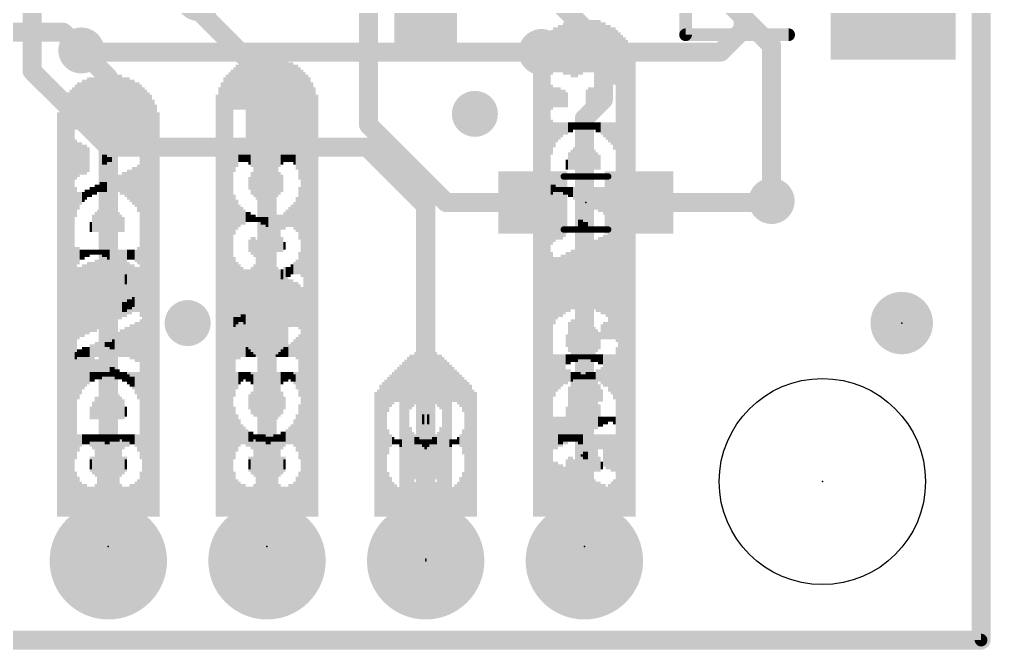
# Model space of a CAD drawing. Extents: x -34 to 73, y -22 to 26.
# Drawn here: x 10.01 to 25.55, y -0.15 to 9.95 of the extents above; entities that cross this region are included whole.
import ezdxf

# ---------------------------------------------------------------- set-up
doc = ezdxf.new("R2010")
doc.units = 0
for name, color, linetype in [('1', 12, 'CONTINUOUS'), ('16', 132, 'CONTINUOUS'), ('17', 110, 'CONTINUOUS'), ('18', 110, 'CONTINUOUS'), ('20', 31, 'CONTINUOUS'), ('21', 41, 'CONTINUOUS'), ('22', 40, 'CONTINUOUS'), ('23', 53, 'CONTINUOUS'), ('24', 53, 'CONTINUOUS'), ('51', 53, 'CONTINUOUS')]:
    doc.layers.add(name, color=color, linetype=linetype)

# ---------------------------------------------------------------- blocks, each defined once
blk = doc.blocks.new('RECT')
blk.add_solid([(-0.5, -0.5), (0.5, -0.5), (-0.5, 0.5), (0.5, 0.5)])
blk = doc.blocks.new('PIE')
at = {"const_width": 0.5}
blk.add_lwpolyline([(0, -0.25, 1), (0, 0.25, 1), (0, -0.25)], format="xyb", dxfattribs=at)
blk = doc.blocks.new('ROUNDP')
at = {"const_width": 0.5}
blk.add_lwpolyline([(0, -0.25, 1), (0, 0.25, 1), (0, -0.25)], format="xyb", dxfattribs=at)
blk = doc.blocks.new('ROUNDV')
at = {"const_width": 0.5}
blk.add_lwpolyline([(0, -0.25, 1), (0, 0.25, 1), (0, -0.25)], format="xyb", dxfattribs=at)

msp = doc.modelspace()

# ---------------------------------------------------------------- linework, layer by layer
at = {"layer": '1', "const_width": 0.3048}
for points in [[(25.4, 0), (25.4, 25.4)], [(21.59, 12.8778), (21.59, 9.779)], [(15.5956, 8.255), (15.5956, 11.725)], [(12.8778, 10.0838), (12.8778, 10.287)], [(13.97, 8.9916), (12.8778, 10.0838)], [(9.2202, 9.74), (10.707, 9.74)], [(10.707, 9.74), (10.9982, 9.4488)], [(21.59, 9.779), (21.2344, 9.4234)], [(11.43, 9.017), (10.9982, 9.4488)], [(21.2344, 9.4234), (18.3642, 9.4234)], [(11.43, 9.017), (11.43, 1.27)], [(13.97, 1.27), (13.97, 8.9916)], [(16.8402, 7.0104), (15.5956, 8.255)], [(18.2254, 7.0104), (16.8402, 7.0104)], [(22.0218, 7.0104), (19.9254, 7.0104)], [(22.0218, 7.0104), (22.0472, 7.0358)], [(0, 0), (25.4, 0)]]:
    msp.add_lwpolyline(points, dxfattribs=at)
at = {"layer": '1', "const_width": 0.1524}
for points in [[(12.8016, 10.0838, 1), (12.954, 10.0838)], [(10.7609, 9.7939, 1), (10.6531, 9.6861)], [(10.707, 9.6638, 1), (10.707, 9.8162)], [(21.5138, 9.779, 1), (21.6662, 9.779)], [(21.6439, 9.7251, 1), (21.5361, 9.8329)], [(11.0521, 9.5027, 1), (10.9443, 9.3949)], [(10.9443, 9.3949, 1), (11.0521, 9.5027)], [(18.3642, 9.4996, 1), (18.3642, 9.3472)], [(21.1805, 9.4773, 1), (21.2883, 9.3695)], [(21.2344, 9.3472, 1), (21.2344, 9.4996)], [(11.5062, 9.017, 1), (11.3538, 9.017)], [(11.3761, 8.9631, 1), (11.4839, 9.0709)], [(14.0462, 8.9916, 1), (13.8938, 8.9916)], [(13.9161, 8.9377, 1), (14.0239, 9.0455)], [(15.6495, 8.3089, 1), (15.5417, 8.2011)], [(15.5194, 8.255, 1), (15.6718, 8.255)], [(16.8402, 7.0866, 1), (16.8402, 6.9342)], [(18.2254, 6.9342, 1), (18.2254, 7.0866)], [(19.9254, 7.0866, 1), (19.9254, 6.9342)], [(22.1011, 6.9819, 1), (21.9933, 7.0897)], [(22.0218, 6.9342, 1), (22.0218, 7.0866)], [(16.7863, 6.9565, 1), (16.8941, 7.0643)], [(21.9679, 7.0643, 1), (22.0757, 6.9565)], [(11.3538, 1.27, 1), (11.5062, 1.27)], [(13.8938, 1.27, 1), (14.0462, 1.27)], [(25.3238, 0, 1), (25.4762, 0)], [(25.4, -0.0762, 1), (25.4, 0.0762)]]:
    msp.add_lwpolyline(points, format="xyb", dxfattribs=at)
at = {"layer": '16', "const_width": 0.3048}
for points in [[(25.4, 25.4), (25.4, 0)], [(17.526, 14.0462), (22.0472, 9.525)], [(19.3548, 9.4996), (16.51, 12.3444)], [(10.2108, 9.1186), (10.2108, 10.795)], [(19.3548, 8.6614), (19.3548, 9.4996)], [(22.0472, 9.525), (22.0472, 7.0358)], [(11.0236, 9.4234), (10.9982, 9.4488)], [(18.3642, 9.4234), (11.0236, 9.4234)], [(11.43, 7.8994), (10.2108, 9.1186)], [(19.05, 8.3566), (19.3548, 8.6614)], [(19.05, 1.27), (19.05, 8.3566)], [(15.5702, 7.8994), (11.43, 7.8994)], [(16.51, 6.9596), (15.5702, 7.8994)], [(16.51, 1.27), (16.51, 6.9596)], [(25.4, 0), (0, 0)]]:
    msp.add_lwpolyline(points, dxfattribs=at)
at = {"layer": '16', "const_width": 0.1524}
for points in [[(19.431, 9.4996, 1), (19.2786, 9.4996)], [(22.1234, 9.525, 1), (21.971, 9.525)], [(21.9933, 9.4711, 1), (22.1011, 9.5789)], [(11.0521, 9.5027, 1), (10.9443, 9.3949)], [(11.0236, 9.4996, 1), (11.0236, 9.3472)], [(10.9697, 9.3695, 1), (11.0775, 9.4773)], [(18.3642, 9.3472, 1), (18.3642, 9.4996)], [(19.3009, 9.4457, 1), (19.4087, 9.5535)], [(10.2647, 9.1725, 1), (10.1569, 9.0647)], [(10.1346, 9.1186, 1), (10.287, 9.1186)], [(19.2786, 8.6614, 1), (19.431, 8.6614)], [(19.4087, 8.6075, 1), (19.3009, 8.7153)], [(19.1262, 8.3566, 1), (18.9738, 8.3566)], [(18.9961, 8.4105, 1), (19.1039, 8.3027)], [(11.43, 7.9756, 1), (11.43, 7.8232)], [(11.3761, 7.8455, 1), (11.4839, 7.9533)], [(15.6241, 7.9533, 1), (15.5163, 7.8455)], [(15.5702, 7.8232, 1), (15.5702, 7.9756)], [(16.5862, 6.9596, 1), (16.4338, 6.9596)], [(16.4561, 6.9057, 1), (16.5639, 7.0135)], [(21.971, 7.0358, 1), (22.1234, 7.0358)], [(16.4338, 1.27, 1), (16.5862, 1.27)], [(18.9738, 1.27, 1), (19.1262, 1.27)], [(25.3238, 0, 1), (25.4762, 0)], [(25.4, -0.0762, 1), (25.4, 0.0762)]]:
    msp.add_lwpolyline(points, format="xyb", dxfattribs=at)
at = {"layer": '20', "const_width": 0.2032}
for points in [[(25.4, 25.4), (25.4, 0)], [(25.4, 0), (0, 0)]]:
    msp.add_lwpolyline(points, dxfattribs=at)
at = {"layer": '20', "const_width": 0.1016}
for points in [[(25.3492, 0, 1), (25.4508, 0)], [(25.4, -0.0508, 1), (25.4, 0.0508)]]:
    msp.add_lwpolyline(points, format="xyb", dxfattribs=at)
at = {"layer": '20'}
msp.add_circle((22.86, 2.54), 1.651, dxfattribs=at)
at = {"layer": '21', "const_width": 0.2032}
for points in [[(20.67, 9.7), (20.67, 10.45)], [(22.32, 9.7), (20.67, 9.7)]]:
    msp.add_lwpolyline(points, dxfattribs=at)
at = {"layer": '21', "const_width": 0.1016}
for points in [[(20.67, 9.7508, 1), (20.67, 9.6492)], [(22.32, 9.6492, 1), (22.32, 9.7508)], [(20.6192, 9.7, 1), (20.7208, 9.7)]]:
    msp.add_lwpolyline(points, format="xyb", dxfattribs=at)
at = {"layer": '23'}
for p in [(19.0754, 7.0104), (24.13, 5.08), (22.86, 2.54), (11.43, 1.4986), (13.97, 1.4986), (19.05, 1.4986), (16.51, 1.2954), (16.51, 1.27)]:
    msp.add_point(p, dxfattribs=at)
at = {"layer": '24'}
for p in [(24.13, 5.08), (11.43, 1.4986), (13.97, 1.4986), (19.05, 1.4986), (16.51, 1.2954)]:
    msp.add_point(p, dxfattribs=at)
at = {"layer": '51', "const_width": 0.1016}
for points in [[(19.4314, 7.4294), (18.7194, 7.4294)], [(19.4314, 6.5784), (18.7194, 6.5784)]]:
    msp.add_lwpolyline(points, dxfattribs=at)
at = {"layer": '51', "const_width": 0.0508}
for points in [[(18.7194, 7.4548, 1), (18.7194, 7.404)], [(19.4314, 7.404, 1), (19.4314, 7.4548)], [(18.7194, 6.6038, 1), (18.7194, 6.553)], [(19.4314, 6.553, 1), (19.4314, 6.6038)]]:
    msp.add_lwpolyline(points, format="xyb", dxfattribs=at)

# ---------------------------------------------------------------- block references
at = {"layer": '1', "xscale": 1.1}
for p, rotation in [((16.51, 9.9704), 270), ((18.2254, 7.0104), 180), ((19.9254, 7.0104), 180)]:
    msp.add_blockref('RECT', p, dxfattribs=dict(at, rotation=rotation))
at = {"layer": '1', "xscale": 1.2, "yscale": 2, "rotation": 90}
msp.add_blockref('RECT', (23.995, 9.9), dxfattribs=at)
at = {"layer": '1'}
msp.add_blockref('PIE', (24.13, 5.08), dxfattribs=at)
at = {"layer": '16'}
msp.add_blockref('PIE', (24.13, 5.08), dxfattribs=at)
at = {"layer": '17', "xscale": 1.8796, "yscale": 1.8796, "rotation": 90}
for p in [(11.43, 1.27), (11.43, 1.27), (13.97, 1.27), (13.97, 1.27), (16.51, 1.27), (16.51, 1.27), (19.05, 1.27), (19.05, 1.27)]:
    msp.add_blockref('ROUNDP', p, dxfattribs=at)
at = {"layer": '18', "xscale": 0.7366, "yscale": 0.7366}
for p in [(12.8778, 10.287), (12.8778, 10.287), (10.9982, 9.4488), (10.9982, 9.4488), (18.3642, 9.4234), (18.3642, 9.4234), (17.2974, 8.4328), (17.2974, 8.4328), (22.0472, 7.0358), (22.0472, 7.0358), (12.7, 5.08), (12.7, 5.08)]:
    msp.add_blockref('ROUNDV', p, dxfattribs=at)
at = {"layer": '21', "yscale": 0.04, "rotation": 90}
for p, xscale in [((18.85, 5.7986), 0.84), ((18.89, 5.7986), 0.84), ((18.93, 5.7986), 0.84), ((18.97, 5.7986), 0.84), ((19.01, 5.7986), 0.84), ((19.05, 5.7986), 0.84), ((19.09, 5.7786), 0.88), ((19.13, 5.7786), 0.88), ((19.17, 5.7586), 0.92), ((19.21, 5.7586), 0.92), ((19.25, 5.7586), 0.92), ((11.23, 5.5186), 1.16), ((11.27, 5.5386), 1.12), ((11.31, 5.5386), 1.12), ((11.35, 5.5586), 1.08), ((11.39, 5.5586), 1.08), ((11.43, 5.5786), 1.04), ((11.47, 5.5786), 1.04), ((11.59, 5.6186), 0.96), ((11.63, 5.6186), 0.96), ((18.57, 5.6386), 0.92), ((18.61, 5.6586), 0.88), ((18.65, 5.7186), 0.84), ((18.69, 5.7386), 0.8), ((18.73, 5.7586), 0.84), ((18.77, 5.7786), 0.8), ((18.81, 5.7786), 0.8), ((19.29, 5.7586), 0.84), ((19.33, 5.7586), 0.84), ((19.37, 5.7786), 0.8), ((19.41, 5.7586), 0.76), ((19.45, 5.7586), 0.76), ((19.49, 5.7586), 0.68), ((19.53, 5.7386), 0.72), ((10.91, 4.4186), 3.04), ((10.95, 5.3986), 1.16), ((10.99, 5.4186), 1.12), ((11.03, 5.4386), 1.16), ((11.07, 5.4586), 1.12), ((11.11, 5.4786), 1.16), ((11.15, 5.4986), 1.12), ((11.19, 5.4986), 1.12), ((11.67, 5.6186), 0.88), ((11.71, 5.6186), 0.88), ((11.75, 5.6386), 0.84), ((11.79, 5.6186), 0.8), ((11.83, 5.6386), 0.76), ((11.87, 5.6186), 0.72), ((11.91, 5.6186), 0.72), ((11.95, 5.5586), 0.76), ((18.41, 3.9786), 3.92), ((18.45, 3.9986), 3.96), ((18.49, 4.0186), 4), ((18.53, 4.0386), 4.04), ((19.57, 5.6986), 0.72), ((19.61, 4.0186), 4), ((19.65, 3.9986), 3.96), ((19.69, 3.9786), 3.92), ((10.75, 3.8786), 3.8), ((10.79, 3.8986), 3.84), ((10.83, 3.9186), 3.88), ((10.87, 3.9386), 3.92), ((11.99, 3.9386), 3.92), ((12.03, 3.9186), 3.88), ((12.07, 3.8986), 3.84), ((12.11, 3.8786), 3.8), ((13.57, 5.1586), 1.24), ((13.61, 5.1586), 1.24), ((13.65, 5.1786), 1.28), ((13.69, 5.1786), 1.28), ((13.73, 5.1986), 1.32), ((13.77, 5.1986), 1.32), ((13.81, 5.1986), 1.32), ((13.85, 5.1986), 1.32), ((13.89, 5.1986), 1.32), ((13.93, 5.1986), 1.32), ((13.97, 5.1986), 1.32), ((14.01, 5.1986), 1.32), ((14.05, 5.1986), 1.32), ((14.09, 5.1986), 1.32), ((14.13, 5.1986), 1.32), ((14.17, 5.1986), 1.32), ((14.21, 5.1986), 1.32), ((14.25, 5.1786), 1.28), ((14.29, 5.1786), 1.28), ((14.33, 5.3986), 0.76), ((14.37, 5.3986), 0.76), ((18.33, 3.9186), 3.8), ((18.37, 3.9586), 3.88), ((19.73, 3.9586), 3.88), ((19.77, 3.9186), 3.8), ((10.67, 3.7986), 3.64), ((10.71, 3.8386), 3.72), ((12.15, 3.8386), 3.72), ((12.19, 3.7986), 3.64), ((13.37, 3.7986), 3.64), ((13.41, 3.8186), 3.68), ((13.45, 4.7986), 1.8), ((13.49, 5.1186), 1.24), ((13.53, 5.1186), 1.24), ((14.41, 5.3786), 0.72), ((14.45, 5.3786), 0.72), ((14.49, 5.3386), 0.72), ((14.53, 3.8186), 3.68), ((14.57, 3.7986), 3.64), ((18.25, 3.8186), 3.6), ((18.29, 3.8786), 3.72), ((19.81, 3.8786), 3.72), ((19.85, 3.8186), 3.6), ((10.63, 3.7386), 3.52), ((12.23, 3.7386), 3.52), ((13.25, 3.7186), 3.48), ((13.29, 3.7586), 3.56), ((13.33, 3.7786), 3.6), ((14.61, 3.7786), 3.6), ((14.65, 3.7586), 3.56), ((14.69, 3.7186), 3.48), ((13.17, 3.6386), 3.32), ((13.21, 3.6786), 3.4), ((14.73, 3.6786), 3.4), ((14.77, 3.6386), 3.32), ((18.85, 4.9786), 0.32), ((18.89, 4.9786), 0.32), ((18.93, 4.9786), 0.32), ((18.97, 4.9786), 0.32), ((19.45, 4.9786), 0.32), ((19.49, 4.9786), 0.32), ((19.53, 4.9986), 0.36), ((19.57, 4.9786), 0.4), ((11.83, 4.7386), 0.48), ((11.87, 4.7186), 0.52), ((11.91, 4.7386), 0.56), ((11.95, 4.7186), 0.6), ((18.81, 4.9586), 0.28), ((19.01, 4.9586), 0.28), ((19.33, 4.9386), 0.24), ((19.37, 4.9586), 0.28), ((19.41, 4.9586), 0.28), ((11.75, 4.7386), 0.4), ((11.79, 4.7186), 0.44), ((11.39, 4.7386), 0.08), ((11.43, 4.7386), 0.08), ((11.47, 4.7186), 0.12), ((11.51, 4.7386), 0.16), ((10.95, 4.2586), 0.8), ((10.99, 4.2786), 0.68), ((11.03, 4.2986), 0.56), ((11.07, 4.3186), 0.52), ((11.11, 4.3186), 0.44), ((11.15, 4.3386), 0.4), ((11.19, 4.3386), 0.4), ((16.23, 3.2554), 2.56), ((16.27, 4.1354), 0.88), ((16.31, 4.1554), 0.84), ((16.35, 4.1954), 0.84), ((16.39, 4.2154), 0.88), ((16.43, 4.2154), 0.88), ((16.47, 4.1954), 0.92), ((16.51, 4.0354), 1.24), ((16.55, 4.0554), 1.2), ((16.59, 4.1154), 1.08), ((16.63, 4.1754), 0.96), ((16.67, 4.1954), 0.84), ((16.71, 4.1954), 0.76), ((16.75, 4.1954), 0.76), ((16.79, 4.1954), 0.68), ((18.57, 4.3586), 0.44), ((18.61, 4.3986), 0.36), ((18.65, 4.4386), 0.28), ((18.69, 4.4586), 0.24), ((18.73, 4.4786), 0.2), ((18.77, 4.4986), 0.16), ((18.81, 4.4986), 0.16), ((18.85, 4.5186), 0.12), ((18.89, 4.5186), 0.12), ((18.93, 4.5186), 0.12), ((18.97, 4.5386), 0.08), ((19.01, 4.5386), 0.08), ((19.05, 4.5386), 0.08), ((19.09, 4.5386), 0.08), ((19.13, 4.5386), 0.08), ((19.17, 4.5186), 0.12), ((19.21, 4.5186), 0.12), ((19.25, 4.5186), 0.12), ((19.29, 4.4986), 0.16), ((19.33, 4.4986), 0.16), ((19.37, 4.4786), 0.2), ((19.41, 4.4586), 0.24), ((19.45, 4.4386), 0.28), ((19.49, 4.4186), 0.32), ((19.53, 4.3986), 0.36), ((19.57, 4.3586), 0.52), ((11.23, 4.3386), 0.32), ((11.27, 4.3386), 0.32), ((11.31, 4.3386), 0.24), ((11.35, 4.3386), 0.24), ((11.39, 4.3186), 0.2), ((11.43, 4.3186), 0.2), ((11.47, 4.2986), 0.16), ((11.51, 4.2986), 0.16), ((16.07, 4.0954), 0.56), ((16.11, 3.1954), 2.44), ((16.15, 3.2154), 2.48), ((16.19, 3.2354), 2.52), ((16.83, 4.1754), 0.64), ((16.87, 4.1554), 0.6), ((16.91, 4.1354), 0.56), ((16.95, 4.0954), 0.56), ((11.55, 4.2786), 0.12), ((11.59, 4.2586), 0.16), ((11.63, 4.2386), 0.12), ((11.67, 4.2386), 0.12), ((11.71, 4.1986), 0.12), ((11.75, 4.1786), 0.16), ((11.79, 4.1386), 0.16), ((11.83, 4.1386), 0.16), ((11.87, 4.0986), 0.24), ((11.91, 4.0786), 0.28), ((11.95, 4.0386), 0.44), ((13.49, 4.1586), 0.28), ((13.53, 4.1786), 0.16), ((13.57, 4.1986), 0.12), ((13.61, 4.2186), 0.08), ((13.65, 4.2186), 0.08), ((13.69, 4.1986), 0.12), ((13.73, 4.1786), 0.16), ((13.77, 4.1586), 0.2), ((13.81, 3.9186), 0.68), ((13.85, 3.8986), 0.72), ((13.89, 3.8986), 0.72), ((13.93, 3.8986), 0.72), ((13.97, 3.8986), 0.72), ((14.01, 3.8986), 0.72), ((14.05, 3.8986), 0.72), ((14.09, 3.8986), 0.72), ((14.13, 3.8986), 0.72), ((14.17, 3.9186), 0.68), ((14.21, 4.1786), 0.16), ((14.25, 4.1986), 0.12), ((14.29, 4.1986), 0.12), ((14.33, 4.2186), 0.08), ((14.37, 4.2186), 0.08), ((14.41, 4.1986), 0.12), ((14.45, 4.1786), 0.24), ((14.49, 4.1386), 0.32), ((15.91, 4.0354), 0.36), ((15.95, 4.0554), 0.4), ((15.99, 4.0754), 0.44), ((16.03, 4.0954), 0.48), ((16.99, 4.0754), 0.52), ((17.03, 4.0354), 0.52), ((17.07, 3.9954), 0.52), ((17.11, 3.9354), 0.56), ((18.93, 4.0186), 0.4), ((18.97, 4.0186), 0.4), ((19.01, 4.0186), 0.4), ((19.05, 4.0186), 0.4), ((19.09, 4.0186), 0.4), ((19.13, 4.0186), 0.4), ((19.17, 4.0186), 0.4), ((15.79, 3.0354), 2.12), ((15.83, 3.0554), 2.16), ((15.87, 3.9954), 0.36), ((17.15, 3.0754), 2.2), ((17.19, 3.0554), 2.16), ((17.23, 3.0354), 2.12), ((18.81, 3.9386), 0.24), ((18.85, 3.9786), 0.32), ((18.89, 3.9986), 0.36), ((19.21, 3.9986), 0.36), ((19.25, 3.9986), 0.36), ((19.29, 3.9586), 0.28), ((11.27, 3.7186), 0.36), ((11.31, 3.7386), 0.4), ((11.35, 3.7386), 0.4), ((11.39, 3.7586), 0.44), ((11.43, 3.7586), 0.44), ((11.47, 3.7586), 0.44), ((11.51, 3.7386), 0.4), ((11.55, 3.7386), 0.4), ((11.59, 3.7386), 0.4), ((11.63, 3.7186), 0.36), ((13.73, 3.7986), 0.28), ((13.77, 3.8186), 0.4), ((14.21, 3.7986), 0.36), ((14.25, 3.7986), 0.2), ((15.71, 2.9754), 2), ((15.75, 2.9954), 2.04), ((17.27, 2.9954), 2.04), ((17.31, 2.9754), 2), ((19.33, 3.9186), 0.2), ((11.19, 3.6586), 0.24), ((11.23, 3.6986), 0.32), ((11.67, 3.6986), 0.32), ((11.71, 3.6586), 0.16), ((13.45, 3.3186), 0.84), ((13.49, 3.3186), 0.6), ((14.49, 3.2986), 0.64), ((16.47, 3.5354), 0.16), ((16.83, 3.1354), 0.96), ((16.87, 3.4954), 0.24), ((16.91, 3.5154), 0.2), ((18.57, 3.3186), 0.52), ((18.61, 3.3186), 0.52), ((18.65, 3.3386), 0.48), ((18.69, 3.3386), 0.48), ((18.73, 3.3586), 0.44), ((18.77, 3.3586), 0.44), ((18.81, 3.3786), 0.4), ((18.85, 3.3786), 0.4), ((18.89, 3.3986), 0.36), ((18.93, 3.3986), 0.36), ((18.97, 3.4186), 0.32), ((19.01, 3.4186), 0.32), ((19.05, 3.4386), 0.28), ((19.09, 3.4386), 0.28), ((19.13, 3.4586), 0.24), ((19.17, 3.4586), 0.24), ((19.21, 3.4786), 0.2), ((19.25, 3.4786), 0.2), ((19.29, 3.4986), 0.16), ((19.33, 3.4986), 0.16), ((19.37, 3.5186), 0.12), ((19.41, 3.5186), 0.12), ((19.45, 3.5386), 0.08), ((19.49, 3.5386), 0.08), ((19.53, 3.5186), 0.12), ((19.57, 3.5186), 0.2), ((13.53, 3.3186), 0.44), ((13.57, 3.2986), 0.32), ((14.41, 3.2986), 0.4), ((14.45, 3.2986), 0.48), ((16.79, 3.0954), 0.96), ((10.95, 3.1586), 0.28), ((10.99, 3.1986), 0.2), ((11.03, 3.2186), 0.16), ((11.07, 3.2186), 0.16), ((11.11, 3.2186), 0.16), ((11.15, 3.1986), 0.2), ((11.19, 3.1786), 0.24), ((11.23, 2.9986), 0.6), ((11.27, 3.0186), 0.56), ((11.31, 3.0586), 0.48), ((11.35, 3.1386), 0.32), ((11.39, 3.1986), 0.2), ((11.43, 3.2186), 0.16), ((11.47, 3.2386), 0.12), ((11.51, 3.2386), 0.12), ((11.55, 3.2386), 0.12), ((11.59, 3.2386), 0.12), ((11.63, 3.2586), 0.08), ((11.67, 3.2386), 0.12), ((11.71, 3.2386), 0.12), ((11.75, 3.2386), 0.12), ((11.79, 3.2386), 0.12), ((11.83, 3.2186), 0.16), ((11.87, 3.1986), 0.2), ((11.91, 3.1786), 0.24), ((11.95, 3.1586), 0.36), ((13.61, 3.2786), 0.28), ((13.65, 3.2386), 0.28), ((13.69, 3.2186), 0.24), ((13.73, 3.1986), 0.28), ((13.77, 2.9986), 0.6), ((13.81, 3.0186), 0.56), ((13.85, 3.0586), 0.48), ((14.09, 3.2386), 0.12), ((14.13, 3.2386), 0.12), ((14.17, 3.2386), 0.12), ((14.21, 3.2586), 0.16), ((14.25, 3.2586), 0.16), ((14.29, 3.2786), 0.2), ((14.33, 3.2786), 0.2), ((14.37, 3.2786), 0.28), ((16.27, 3.1754), 0.4), ((16.31, 3.1754), 0.24), ((16.67, 2.9354), 0.72), ((16.71, 2.9554), 0.76), ((16.75, 3.0154), 0.8), ((17.07, 3.1954), 0.2), ((17.11, 3.1754), 0.4), ((13.89, 3.1186), 0.28), ((13.93, 3.1586), 0.2), ((13.97, 3.1986), 0.12), ((14.01, 3.1986), 0.12), ((14.05, 3.2186), 0.08), ((16.35, 3.1954), 0.12), ((16.39, 3.1954), 0.12), ((16.43, 3.1754), 0.08), ((16.47, 3.1554), 0.12), ((16.51, 3.1354), 0.16), ((16.55, 2.9354), 0.56), ((16.59, 2.9354), 0.64), ((16.63, 2.9354), 0.64), ((16.87, 3.1554), 0.2), ((16.91, 3.1554), 0.12), ((16.95, 3.1754), 0.08), ((16.99, 3.1754), 0.08), ((17.03, 3.1954), 0.12), ((19.37, 2.9786), 0.4), ((19.41, 2.9586), 0.44), ((19.45, 2.9786), 0.48), ((19.49, 2.9586), 0.52), ((19.53, 2.9786), 0.56), ((19.57, 2.9586), 0.6), ((16.51, 2.8554), 0.32), ((16.87, 2.8354), 0.36), ((19.01, 2.9586), 0.04), ((19.05, 2.9586), 0.12), ((19.09, 2.9586), 0.12), ((19.13, 2.9586), 0.2), ((11.15, 2.8186), 0.16), ((11.19, 2.8186), 0.24), ((11.55, 2.3986), 0.84), ((11.59, 2.4586), 0.96), ((11.63, 2.7786), 0.32), ((11.67, 2.7986), 0.28), ((11.71, 2.8186), 0.24), ((13.69, 2.8186), 0.16), ((13.73, 2.8186), 0.24), ((14.09, 2.3986), 0.84), ((14.13, 2.4386), 0.92), ((14.17, 2.7786), 0.32), ((14.21, 2.7986), 0.28), ((14.25, 2.8186), 0.24), ((16.47, 2.8354), 0.2), ((16.91, 2.8354), 0.2), ((18.57, 2.4386), 0.84), ((18.61, 2.4386), 0.84), ((18.65, 2.4186), 0.8), ((18.69, 2.4186), 0.8), ((10.91, 2.3386), 0.72), ((11.51, 2.3386), 0.72), ((11.95, 2.3186), 0.68), ((13.45, 2.3386), 0.72), ((14.05, 2.3186), 0.68), ((16.27, 2.3354), 0.72), ((17.11, 2.3354), 0.72), ((18.73, 2.3986), 0.76), ((18.77, 2.3986), 0.76), ((18.81, 2.3786), 0.72), ((18.85, 2.3786), 0.72), ((18.89, 2.3586), 0.68), ((18.93, 2.3586), 0.68), ((18.97, 2.3386), 0.64), ((19.01, 2.3386), 0.64), ((10.95, 2.2986), 0.64), ((10.99, 2.2586), 0.56), ((11.03, 2.2386), 0.52), ((11.07, 2.2386), 0.52), ((11.35, 2.2386), 0.52), ((11.39, 2.2386), 0.52), ((11.43, 2.2586), 0.56), ((11.47, 2.2786), 0.6), ((11.63, 2.2386), 0.52), ((11.83, 2.2386), 0.52), ((11.87, 2.2386), 0.52), ((11.91, 2.2786), 0.6), ((13.49, 2.2786), 0.6), ((13.53, 2.2586), 0.56), ((13.57, 2.2386), 0.52), ((13.61, 2.2386), 0.52), ((13.93, 2.2386), 0.52), ((13.97, 2.2586), 0.56), ((14.01, 2.2786), 0.6), ((14.17, 2.2386), 0.52), ((14.41, 2.2386), 0.52), ((14.45, 2.2786), 0.6), ((14.49, 2.2986), 0.64), ((16.31, 2.2954), 0.64), ((16.35, 2.2554), 0.56), ((16.39, 2.2354), 0.52), ((16.99, 2.2354), 0.52), ((17.03, 2.2554), 0.56), ((17.07, 2.2954), 0.64), ((19.05, 2.3186), 0.6), ((19.09, 2.3186), 0.6), ((19.13, 2.2986), 0.56), ((19.17, 2.2986), 0.56), ((19.21, 2.2986), 0.56), ((19.25, 2.2786), 0.52), ((19.29, 2.2786), 0.52), ((19.33, 2.2586), 0.48), ((19.37, 2.2586), 0.48), ((19.57, 2.2586), 0.48), ((11.11, 2.2186), 0.48), ((11.15, 2.2186), 0.48), ((11.19, 2.2186), 0.48), ((11.23, 2.2186), 0.48), ((11.27, 2.2186), 0.48), ((11.31, 2.2186), 0.48), ((11.67, 2.2186), 0.48), ((11.71, 2.2186), 0.48), ((11.75, 2.2186), 0.48), ((11.79, 2.2186), 0.48), ((13.65, 2.2186), 0.48), ((13.69, 2.2186), 0.48), ((13.73, 2.2186), 0.48), ((13.77, 2.2186), 0.48), ((13.81, 2.2186), 0.48), ((13.85, 2.2186), 0.48), ((13.89, 2.2186), 0.48), ((14.21, 2.2186), 0.48), ((14.25, 2.2186), 0.48), ((14.29, 2.1986), 0.44), ((14.33, 2.2186), 0.48), ((14.37, 2.2186), 0.48), ((15.87, 2.1754), 0.4), ((15.91, 2.1754), 0.4), ((15.95, 2.1754), 0.4), ((15.99, 2.1754), 0.4), ((16.03, 2.1754), 0.4), ((16.07, 2.1754), 0.4), ((16.43, 2.2154), 0.48), ((16.47, 2.2154), 0.48), ((16.51, 2.1954), 0.44), ((16.55, 2.1954), 0.44), ((16.59, 2.1954), 0.44), ((16.63, 2.1754), 0.4), ((16.67, 2.1754), 0.4), ((16.71, 2.1754), 0.4), ((16.75, 2.1754), 0.4), ((16.79, 2.1954), 0.44), ((16.83, 2.1954), 0.44), ((16.87, 2.1954), 0.44), ((16.91, 2.2154), 0.48), ((16.95, 2.2154), 0.48), ((19.41, 2.2386), 0.44), ((19.45, 2.2386), 0.44), ((19.49, 2.2186), 0.4), ((19.53, 2.2386), 0.44)]:
    msp.add_blockref('RECT', p, dxfattribs=dict(at, xscale=xscale))
for p in [(11.51, 5.5986), (11.55, 5.5986)]:
    msp.add_blockref('RECT', p, dxfattribs=at)
at = {"layer": '22', "yscale": 0.04, "rotation": 90}
for p, xscale in [((18.57, 9.4586), 0.72), ((18.61, 9.4586), 0.72), ((18.65, 9.4786), 0.76), ((18.69, 9.4786), 0.76), ((18.73, 9.4786), 0.84), ((18.77, 9.4786), 0.84), ((18.81, 9.4986), 0.88), ((18.85, 9.4786), 0.92), ((18.89, 9.4786), 0.92), ((18.93, 9.4786), 0.92), ((18.97, 9.4986), 0.88), ((19.01, 9.4986), 0.88), ((19.05, 9.5186), 0.84), ((19.09, 9.5186), 0.84), ((19.13, 9.5186), 0.84), ((19.17, 9.5186), 0.84), ((19.21, 9.5186), 0.84), ((19.25, 9.5186), 0.84), ((19.29, 9.5186), 0.84), ((19.33, 9.4786), 0.84), ((19.37, 9.4786), 0.84), ((19.41, 9.4386), 0.84), ((19.45, 9.4186), 0.88), ((19.49, 9.3786), 0.88), ((19.53, 9.3586), 0.92), ((18.41, 5.8186), 7.68), ((18.45, 7.6386), 4.12), ((18.49, 7.6586), 4.16), ((18.53, 9.4186), 0.72), ((19.57, 7.9186), 3.72), ((19.61, 7.8786), 3.72), ((19.65, 5.8386), 7.72), ((19.69, 5.8186), 7.68), ((18.33, 5.7586), 7.56), ((18.37, 5.7986), 7.64), ((19.73, 5.7986), 7.64), ((19.77, 5.7586), 7.56), ((13.77, 8.6786), 1.32), ((13.81, 8.6786), 1.32), ((13.85, 8.6786), 1.32), ((13.89, 8.6786), 1.32), ((13.93, 8.6786), 1.32), ((13.97, 8.6786), 1.32), ((14.01, 8.6786), 1.32), ((14.05, 8.6786), 1.32), ((14.09, 8.6786), 1.32), ((14.13, 8.6786), 1.32), ((14.17, 8.6786), 1.32), ((18.25, 5.6786), 7.4), ((18.29, 5.7186), 7.48), ((19.81, 5.7186), 7.48), ((19.85, 5.6786), 7.4), ((13.45, 8.8386), 0.68), ((13.49, 8.8586), 0.72), ((13.53, 8.8586), 0.72), ((13.57, 8.8786), 0.76), ((13.61, 8.8786), 0.76), ((13.65, 8.6586), 1.28), ((13.69, 8.6586), 1.28), ((13.73, 8.6586), 1.28), ((14.21, 8.6586), 1.28), ((14.25, 8.6586), 1.28), ((14.29, 8.6586), 1.28), ((14.33, 8.6386), 1.24), ((14.37, 8.6386), 1.24), ((14.41, 8.6186), 1.2), ((14.45, 8.6186), 1.2), ((14.49, 8.2786), 1.8), ((11.11, 8.5986), 0.84), ((11.15, 8.5986), 0.84), ((11.19, 8.5786), 0.88), ((11.23, 8.5986), 0.92), ((11.27, 8.5786), 0.96), ((11.31, 8.5786), 0.96), ((11.43, 8.5386), 1.04), ((11.47, 8.5386), 1.04), ((11.51, 8.5186), 1.08), ((11.55, 8.5186), 1.08), ((11.59, 8.4986), 1.12), ((11.63, 8.4986), 1.12), ((11.67, 8.4586), 1.12), ((11.71, 8.4586), 1.12), ((11.75, 8.4386), 1.16), ((13.29, 5.5186), 7), ((13.33, 5.5386), 7.04), ((13.37, 7.2386), 3.72), ((13.41, 7.2586), 3.76), ((14.53, 7.4786), 3.32), ((14.57, 5.5586), 7.08), ((14.61, 5.5386), 7.04), ((14.65, 5.5186), 7), ((10.91, 8.5386), 0.72), ((10.95, 8.5786), 0.72), ((10.99, 8.5786), 0.72), ((11.03, 8.5986), 0.76), ((11.07, 8.5986), 0.76), ((11.79, 8.4186), 1.12), ((11.83, 8.3986), 1.16), ((11.87, 8.3786), 1.12), ((11.91, 8.3586), 1.16), ((11.95, 7.3986), 3), ((13.25, 5.4786), 6.92), ((14.69, 5.4786), 6.92), ((18.53, 8.6986), 0.4), ((10.75, 5.3586), 6.76), ((10.79, 5.3786), 6.8), ((10.83, 6.8186), 4), ((10.87, 6.8586), 4), ((11.99, 7.0586), 3.6), ((12.03, 5.3986), 6.84), ((12.07, 5.3786), 6.8), ((12.11, 5.3586), 6.76), ((13.17, 5.3786), 6.72), ((13.21, 5.4386), 6.84), ((14.73, 5.4386), 6.84), ((14.77, 5.3786), 6.72), ((18.57, 8.6986), 0.32), ((18.61, 8.6986), 0.32), ((18.65, 8.6986), 0.32), ((18.69, 8.6786), 0.28), ((18.73, 8.6786), 0.28), ((18.77, 8.6586), 0.24), ((19.09, 8.6786), 0.28), ((19.13, 8.6986), 0.32), ((19.17, 8.6986), 0.32), ((19.21, 8.6986), 0.32), ((19.25, 8.6986), 0.32), ((19.29, 8.6586), 0.24), ((10.67, 5.2786), 6.6), ((10.71, 5.3186), 6.68), ((12.15, 5.3186), 6.68), ((12.19, 5.2786), 6.6), ((10.63, 5.2186), 6.48), ((12.23, 5.2186), 6.48), ((18.53, 8.0586), 0.56), ((18.57, 8.0986), 0.4), ((18.61, 8.1386), 0.32), ((18.65, 8.1586), 0.28), ((18.69, 8.1786), 0.24), ((18.73, 8.1986), 0.2), ((18.77, 8.1986), 0.2), ((18.81, 8.2186), 0.16), ((18.85, 8.2186), 0.16), ((18.89, 8.2386), 0.12), ((18.93, 8.2386), 0.12), ((18.97, 8.2386), 0.12), ((19.01, 8.2386), 0.12), ((19.05, 8.2386), 0.12), ((19.09, 8.2386), 0.12), ((19.13, 8.2386), 0.12), ((19.17, 8.2386), 0.12), ((19.21, 8.2386), 0.12), ((19.25, 8.2186), 0.16), ((19.29, 8.2186), 0.16), ((19.33, 8.1986), 0.2), ((19.37, 8.1786), 0.24), ((19.41, 8.1586), 0.28), ((19.45, 8.1386), 0.32), ((19.49, 8.1186), 0.36), ((19.53, 8.0786), 0.44), ((10.91, 7.6986), 0.64), ((10.95, 7.6986), 0.56), ((10.99, 7.7186), 0.52), ((11.03, 7.6986), 0.48), ((11.07, 7.6986), 0.48), ((18.97, 7.7386), 0.4), ((19.01, 7.7386), 0.4), ((19.05, 7.7386), 0.4), ((19.09, 7.7386), 0.4), ((19.13, 7.7386), 0.4), ((11.11, 7.6986), 0.4), ((11.35, 7.6986), 0.16), ((11.39, 7.6986), 0.16), ((13.45, 7.6586), 0.32), ((13.49, 7.6786), 0.2), ((13.53, 7.7186), 0.12), ((13.57, 7.7186), 0.12), ((13.61, 7.7186), 0.12), ((13.65, 7.7186), 0.12), ((13.69, 7.6986), 0.16), ((13.73, 7.6786), 0.2), ((13.77, 7.4386), 0.68), ((13.81, 7.4186), 0.72), ((13.85, 7.4186), 0.72), ((13.89, 7.3986), 0.76), ((13.93, 7.3986), 0.76), ((13.97, 7.3986), 0.76), ((14.01, 7.3986), 0.76), ((14.05, 7.4186), 0.72), ((14.09, 7.4186), 0.72), ((14.13, 7.4386), 0.68), ((14.17, 7.6786), 0.2), ((14.21, 7.6986), 0.16), ((14.25, 7.7186), 0.12), ((14.29, 7.7186), 0.12), ((14.33, 7.7186), 0.12), ((14.37, 7.7186), 0.12), ((14.41, 7.6986), 0.16), ((14.45, 7.6586), 0.24), ((18.81, 7.6786), 0.28), ((18.85, 7.6986), 0.32), ((18.89, 7.7186), 0.36), ((18.93, 7.7186), 0.36), ((19.17, 7.7186), 0.36), ((19.21, 7.6986), 0.32), ((19.25, 7.6786), 0.28), ((19.29, 7.6586), 0.24), ((11.43, 7.6986), 0.08), ((11.47, 7.6986), 0.08), ((11.91, 7.2386), 0.76), ((18.77, 7.6186), 0.16), ((11.67, 7.3186), 0.36), ((11.71, 7.2986), 0.4), ((11.75, 7.2986), 0.48), ((11.79, 7.2786), 0.52), ((11.83, 7.2786), 0.6), ((11.87, 7.2586), 0.64), ((13.73, 7.3186), 0.36), ((14.17, 7.3186), 0.36), ((11.31, 7.2586), 0.16), ((11.35, 7.2586), 0.16), ((11.39, 7.2586), 0.16), ((11.43, 7.2786), 0.2), ((11.47, 7.2786), 0.2), ((11.51, 7.2986), 0.24), ((11.55, 7.2986), 0.24), ((11.59, 7.3186), 0.28), ((11.63, 7.2986), 0.32), ((13.69, 7.3186), 0.2), ((14.21, 7.3186), 0.28), ((10.91, 7.0186), 0.48), ((10.95, 7.0386), 0.28), ((10.99, 7.0786), 0.2), ((11.03, 7.0986), 0.16), ((11.07, 7.1386), 0.16), ((11.11, 7.1586), 0.12), ((11.15, 7.1786), 0.16), ((11.19, 7.1986), 0.12), ((11.23, 7.2186), 0.16), ((11.27, 7.2386), 0.12), ((14.49, 6.8386), 0.84), ((18.53, 7.2186), 0.16), ((18.57, 7.2386), 0.12), ((18.61, 7.2186), 0.08), ((18.65, 7.2186), 0.08), ((18.69, 7.2186), 0.08), ((18.73, 7.1986), 0.12), ((18.77, 7.1986), 0.12), ((18.81, 7.1786), 0.16), ((18.85, 7.1786), 0.16), ((18.89, 7.1586), 0.2), ((18.93, 7.1586), 0.2), ((18.97, 7.1386), 0.24), ((19.01, 7.1386), 0.24), ((19.05, 7.1186), 0.28), ((19.09, 7.1186), 0.28), ((19.13, 7.0986), 0.32), ((19.17, 7.0986), 0.32), ((19.21, 7.0786), 0.36), ((19.25, 7.0786), 0.36), ((19.29, 7.0586), 0.4), ((19.33, 7.0586), 0.4), ((19.37, 7.0386), 0.44), ((19.41, 7.0386), 0.44), ((19.45, 7.0186), 0.48), ((19.49, 7.0186), 0.48), ((19.53, 7.0186), 0.56), ((13.45, 6.8186), 0.64), ((13.49, 6.8186), 0.48), ((14.41, 6.7986), 0.44), ((14.45, 6.8186), 0.56), ((11.23, 6.6986), 0.32), ((11.27, 6.7186), 0.36), ((11.31, 6.7186), 0.36), ((11.35, 6.7386), 0.4), ((11.39, 6.7386), 0.4), ((11.43, 6.7386), 0.4), ((11.47, 6.7386), 0.4), ((11.51, 6.7386), 0.4), ((11.55, 6.7186), 0.36), ((11.59, 6.6986), 0.32), ((13.53, 6.7986), 0.36), ((13.57, 6.7986), 0.28), ((13.61, 6.7786), 0.24), ((13.65, 6.7786), 0.16), ((13.69, 6.7786), 0.16), ((14.25, 6.7186), 0.28), ((14.29, 6.7586), 0.28), ((14.33, 6.7786), 0.32), ((14.37, 6.7986), 0.36), ((18.53, 6.6586), 0.64), ((18.57, 6.6586), 0.56), ((18.61, 6.6786), 0.52), ((18.65, 6.6586), 0.48), ((18.69, 6.6586), 0.48), ((18.73, 6.6586), 0.4), ((11.15, 6.6186), 0.16), ((11.19, 6.6786), 0.28), ((11.63, 6.6786), 0.28), ((11.67, 6.6586), 0.24), ((13.73, 6.7586), 0.12), ((13.77, 6.7586), 0.12), ((13.81, 6.7386), 0.08), ((13.85, 6.7386), 0.08), ((13.89, 6.7186), 0.12), ((13.93, 6.7186), 0.12), ((13.97, 6.6986), 0.16), ((14.01, 6.6786), 0.2), ((14.05, 6.6186), 0.32), ((14.09, 6.5386), 0.48), ((14.13, 6.5186), 0.6), ((14.17, 6.5186), 0.6), ((14.21, 6.6986), 0.24), ((18.97, 6.6586), 0.16), ((19.01, 6.6586), 0.16), ((19.05, 6.6586), 0.08), ((19.09, 6.6586), 0.08), ((19.45, 6.2986), 0.48), ((19.49, 6.2986), 0.48), ((19.53, 6.3386), 0.48), ((13.69, 6.3186), 0.2), ((13.73, 6.3186), 0.28), ((13.77, 6.2986), 0.32), ((13.81, 5.9986), 0.84), ((14.21, 6.3386), 0.24), ((14.25, 6.3186), 0.12), ((19.13, 6.1386), 0.48), ((19.17, 6.1586), 0.44), ((19.21, 6.1786), 0.48), ((19.25, 6.1986), 0.44), ((19.29, 6.2186), 0.48), ((19.33, 6.2386), 0.44), ((19.37, 6.2586), 0.48), ((19.41, 6.2786), 0.44), ((10.91, 6.1186), 0.36), ((10.95, 6.1586), 0.28), ((10.99, 6.1786), 0.16), ((11.03, 6.1786), 0.16), ((11.07, 6.1986), 0.12), ((11.11, 6.1986), 0.12), ((11.15, 6.2186), 0.08), ((11.19, 6.2186), 0.08), ((11.23, 6.2186), 0.08), ((11.27, 6.2186), 0.08), ((11.31, 6.2186), 0.08), ((11.35, 6.1986), 0.12), ((11.39, 6.1986), 0.12), ((11.43, 6.1786), 0.16), ((11.47, 6.1586), 0.2), ((11.51, 6.0986), 0.32), ((11.55, 6.0186), 0.48), ((11.59, 5.9786), 0.56), ((11.63, 5.9586), 0.6), ((11.67, 6.1386), 0.24), ((11.71, 6.1586), 0.2), ((11.75, 6.1786), 0.16), ((11.79, 6.1786), 0.16), ((11.83, 6.1786), 0.16), ((11.87, 6.1586), 0.2), ((11.91, 6.1586), 0.28), ((13.85, 5.9586), 0.76), ((14.49, 6.0386), 0.36), ((18.53, 5.9186), 0.6), ((18.77, 5.9786), 0.48), ((18.81, 5.9786), 0.48), ((18.85, 6.0186), 0.48), ((18.89, 6.0186), 0.48), ((18.93, 6.0586), 0.48), ((18.97, 6.0586), 0.48), ((19.01, 6.0786), 0.44), ((19.05, 6.0986), 0.48), ((19.09, 6.1186), 0.44), ((13.45, 5.7786), 0.72), ((13.89, 5.8986), 0.56), ((13.93, 5.8586), 0.48), ((14.45, 5.9786), 0.24), ((18.57, 5.8786), 0.52), ((18.61, 5.8986), 0.48), ((18.65, 5.8986), 0.48), ((18.69, 5.9386), 0.48), ((18.73, 5.9386), 0.48), ((11.19, 5.7986), 0.28), ((11.23, 5.7586), 0.36), ((13.49, 5.7386), 0.64), ((13.53, 5.7386), 0.56), ((13.57, 5.7186), 0.52), ((13.61, 5.7186), 0.44), ((13.65, 5.7186), 0.44), ((13.69, 5.7386), 0.4), ((13.73, 5.7586), 0.44), ((13.77, 5.7786), 0.48), ((13.97, 5.8386), 0.36), ((14.01, 5.8386), 0.36), ((14.05, 5.8386), 0.28), ((14.09, 5.8386), 0.28), ((14.13, 5.8586), 0.24), ((14.17, 5.8386), 0.2), ((14.21, 5.8586), 0.16), ((14.25, 5.8786), 0.2), ((14.29, 5.8986), 0.16), ((14.33, 5.8986), 0.16), ((14.37, 5.9386), 0.16), ((14.41, 5.9586), 0.2), ((11.15, 5.7986), 0.2), ((11.27, 5.4786), 0.84), ((11.31, 5.4186), 0.72), ((11.67, 5.7986), 0.2), ((11.71, 5.7786), 0.16), ((19.37, 5.4986), 0.56), ((19.41, 5.4786), 0.6), ((19.45, 5.4786), 0.68), ((19.49, 5.4586), 0.72), ((19.53, 5.4386), 0.84), ((19.57, 5.3786), 0.96), ((19.61, 3.9386), 3.92), ((10.91, 5.2386), 0.76), ((11.35, 5.3786), 0.56), ((11.95, 5.4986), 0.32), ((14.41, 5.3386), 0.56), ((14.45, 5.3186), 0.6), ((14.49, 5.3186), 0.68), ((14.53, 3.8386), 3.64), ((19.05, 5.4586), 0.32), ((19.09, 5.4586), 0.32), ((19.13, 5.4786), 0.36), ((19.17, 5.4786), 0.36), ((19.21, 5.4986), 0.4), ((19.25, 5.4786), 0.44), ((19.29, 5.4986), 0.48), ((19.33, 5.4786), 0.52), ((10.95, 5.2186), 0.64), ((10.99, 5.1986), 0.6), ((11.03, 5.1986), 0.52), ((11.19, 5.2386), 0.44), ((11.23, 5.2586), 0.48), ((11.39, 5.3386), 0.48), ((11.43, 5.3186), 0.36), ((11.47, 5.3186), 0.36), ((11.51, 5.3186), 0.28), ((11.55, 5.3186), 0.28), ((11.75, 5.3786), 0.16), ((11.79, 5.3786), 0.16), ((11.83, 5.4186), 0.16), ((11.87, 5.4386), 0.2), ((11.91, 5.4586), 0.24), ((14.09, 5.1586), 0.6), ((14.13, 5.1786), 0.56), ((14.17, 5.2186), 0.56), ((14.21, 5.2386), 0.52), ((14.25, 5.2786), 0.52), ((14.29, 5.2986), 0.48), ((14.33, 5.3186), 0.52), ((14.37, 5.3386), 0.48), ((18.45, 3.7186), 3.48), ((18.73, 5.3386), 0.24), ((18.77, 5.3586), 0.2), ((18.81, 5.3786), 0.24), ((18.85, 5.3986), 0.2), ((18.89, 5.4186), 0.24), ((18.93, 5.4186), 0.24), ((18.97, 5.4386), 0.28), ((19.01, 5.4386), 0.28), ((11.07, 5.1786), 0.48), ((11.11, 5.1986), 0.44), ((11.15, 5.1986), 0.44), ((11.59, 5.3186), 0.2), ((11.63, 5.3186), 0.2), ((11.67, 5.3386), 0.16), ((11.71, 5.3386), 0.16), ((13.73, 5.1186), 0.36), ((13.77, 5.0986), 0.4), ((13.81, 5.0986), 0.48), ((13.85, 5.0786), 0.52), ((13.89, 5.0786), 0.6), ((13.93, 5.0586), 0.64), ((13.97, 5.0586), 0.64), ((14.01, 5.0986), 0.64), ((14.05, 5.1186), 0.6), ((18.49, 3.6786), 3.4), ((18.53, 5.1786), 0.4), ((18.57, 5.2186), 0.32), ((18.61, 5.2786), 0.28), ((18.65, 5.2986), 0.24), ((18.69, 5.2986), 0.24), ((11.95, 4.0186), 2.24), ((11.99, 3.5586), 3.16), ((13.37, 3.6386), 3.24), ((13.41, 3.5986), 3.16), ((13.45, 5.0986), 0.16), ((13.49, 5.1186), 0.12), ((13.53, 5.1386), 0.08), ((13.57, 5.1586), 0.12), ((13.61, 5.1386), 0.16), ((13.65, 5.1386), 0.24), ((13.69, 5.1186), 0.28), ((11.63, 4.7586), 0.44), ((11.67, 4.7586), 0.44), ((11.71, 4.7786), 0.48), ((11.75, 4.7786), 0.48), ((11.79, 4.7986), 0.52), ((11.83, 4.7986), 0.52), ((11.87, 4.8186), 0.56), ((11.91, 4.8186), 0.56), ((18.81, 4.7986), 0.36), ((18.85, 4.7986), 0.44), ((18.89, 4.7986), 0.44), ((18.93, 4.7986), 0.52), ((18.97, 4.7986), 0.52), ((19.01, 4.7986), 0.52), ((19.05, 4.7986), 0.52), ((19.09, 4.7986), 0.52), ((19.13, 4.7986), 0.52), ((19.17, 4.7786), 0.48), ((19.21, 4.7986), 0.44), ((19.25, 4.7986), 0.36), ((11.39, 4.6986), 0.32), ((11.43, 4.6986), 0.32), ((11.47, 4.7186), 0.36), ((11.51, 4.7186), 0.36), ((11.55, 4.7386), 0.4), ((11.59, 4.7386), 0.4), ((13.45, 4.6786), 0.36), ((13.49, 4.6986), 0.32), ((14.45, 4.6786), 0.36), ((18.77, 4.7986), 0.2), ((19.29, 4.7986), 0.28), ((10.83, 3.3586), 2.76), ((11.03, 4.6186), 0.16), ((11.07, 4.6186), 0.16), ((11.11, 4.6186), 0.16), ((11.15, 4.6386), 0.2), ((11.19, 4.6386), 0.2), ((11.23, 4.6586), 0.24), ((11.27, 4.6586), 0.24), ((11.31, 4.6786), 0.28), ((11.35, 4.6786), 0.28), ((13.53, 4.6786), 0.28), ((13.57, 4.6586), 0.24), ((13.61, 4.6386), 0.2), ((13.65, 4.6186), 0.16), ((14.25, 4.6186), 0.16), ((14.29, 4.6186), 0.16), ((14.33, 4.6386), 0.2), ((14.37, 4.6586), 0.24), ((14.41, 4.6786), 0.28), ((19.57, 3.7986), 1.8), ((10.87, 3.3186), 2.68), ((10.91, 4.5586), 0.12), ((10.95, 4.5986), 0.12), ((10.99, 4.5986), 0.12), ((13.69, 4.5986), 0.12), ((13.73, 4.5786), 0.08), ((13.77, 4.5586), 0.04), ((14.13, 4.5586), 0.04), ((14.17, 4.5786), 0.08), ((14.21, 4.5986), 0.12), ((16.23, 4.1954), 0.68), ((16.27, 4.1954), 0.76), ((16.31, 4.1954), 0.76), ((16.35, 4.1954), 0.84), ((16.39, 4.1754), 0.96), ((16.43, 4.1154), 1.08), ((16.47, 4.0554), 1.2), ((16.51, 4.0354), 1.24), ((16.55, 4.1954), 0.92), ((16.59, 4.2154), 0.88), ((16.63, 4.2154), 0.88), ((16.67, 4.1954), 0.84), ((16.71, 4.1554), 0.84), ((16.75, 4.1354), 0.88), ((16.79, 3.2554), 2.56), ((18.53, 4.2186), 0.8), ((18.57, 4.2186), 0.64), ((19.53, 4.2186), 0.72), ((16.07, 4.0954), 0.56), ((16.11, 4.1354), 0.56), ((16.15, 4.1554), 0.6), ((16.19, 4.1754), 0.64), ((16.83, 3.2354), 2.52), ((16.87, 3.2154), 2.48), ((16.91, 3.1954), 2.44), ((16.95, 4.0954), 0.56), ((18.61, 4.2186), 0.48), ((18.65, 4.2186), 0.4), ((18.69, 4.2186), 0.32), ((18.73, 4.2386), 0.28), ((19.33, 4.2386), 0.28), ((19.37, 4.2186), 0.32), ((19.41, 4.2386), 0.36), ((19.45, 4.2186), 0.48), ((19.49, 4.2186), 0.56), ((10.91, 4.0786), 0.52), ((10.95, 4.1186), 0.36), ((10.99, 4.1386), 0.32), ((11.03, 4.1586), 0.28), ((11.07, 4.1786), 0.24), ((11.11, 4.1986), 0.2), ((11.15, 4.2186), 0.16), ((11.19, 4.2186), 0.16), ((11.23, 4.2386), 0.12), ((11.27, 4.2386), 0.12), ((11.31, 4.2386), 0.12), ((11.35, 4.2586), 0.08), ((11.39, 4.2586), 0.08), ((11.43, 4.2586), 0.08), ((11.47, 4.2586), 0.08), ((11.51, 4.2586), 0.08), ((11.55, 4.2386), 0.12), ((11.59, 4.2386), 0.12), ((11.63, 4.2386), 0.12), ((11.67, 4.2186), 0.16), ((11.71, 4.2186), 0.16), ((11.75, 4.1986), 0.2), ((11.79, 4.1786), 0.24), ((11.83, 4.1586), 0.28), ((11.87, 4.1186), 0.36), ((11.91, 4.0786), 0.44), ((13.45, 4.1386), 0.32), ((13.49, 4.1986), 0.2), ((13.53, 4.2186), 0.16), ((13.57, 4.2386), 0.12), ((13.61, 4.2386), 0.12), ((13.65, 4.2186), 0.16), ((13.69, 4.2186), 0.16), ((13.73, 4.1986), 0.2), ((13.77, 3.9386), 0.72), ((13.81, 3.9386), 0.72), ((13.85, 3.9186), 0.76), ((13.89, 3.9186), 0.76), ((13.93, 3.9186), 0.76), ((13.97, 3.9186), 0.76), ((14.01, 3.9186), 0.76), ((14.05, 3.9186), 0.76), ((14.09, 3.9186), 0.76), ((14.13, 3.9386), 0.72), ((14.17, 4.1786), 0.24), ((14.21, 4.2186), 0.16), ((14.25, 4.2186), 0.16), ((14.29, 4.2386), 0.12), ((14.33, 4.2386), 0.12), ((14.37, 4.2186), 0.16), ((14.41, 4.1986), 0.2), ((14.45, 4.1586), 0.28), ((15.91, 3.9354), 0.56), ((15.95, 3.9954), 0.52), ((15.99, 4.0354), 0.52), ((16.03, 4.0754), 0.52), ((16.99, 4.0954), 0.48), ((17.03, 4.0754), 0.44), ((17.07, 4.0554), 0.4), ((17.11, 4.0354), 0.36), ((18.77, 4.2186), 0.24), ((18.81, 4.2386), 0.2), ((18.85, 4.2186), 0.16), ((18.89, 4.2386), 0.12), ((18.93, 4.2386), 0.12), ((18.97, 4.2386), 0.12), ((19.01, 4.2186), 0.08), ((19.05, 4.2186), 0.08), ((19.09, 4.2386), 0.12), ((19.13, 4.2386), 0.12), ((19.17, 4.2386), 0.12), ((19.21, 4.2386), 0.12), ((19.25, 4.2386), 0.2), ((19.29, 4.2386), 0.2), ((15.79, 3.0354), 2.12), ((15.83, 3.0554), 2.16), ((15.87, 3.0754), 2.2), ((17.15, 3.9954), 0.36), ((17.19, 3.0554), 2.16), ((17.23, 3.0354), 2.12), ((11.23, 3.7186), 0.36), ((11.27, 3.7186), 0.36), ((11.31, 3.7386), 0.4), ((11.35, 3.7386), 0.4), ((11.39, 3.7386), 0.4), ((11.43, 3.7386), 0.4), ((11.47, 3.7386), 0.4), ((11.51, 3.7386), 0.4), ((11.55, 3.7386), 0.4), ((11.59, 3.7186), 0.36), ((13.69, 3.8186), 0.24), ((13.73, 3.7986), 0.36), ((14.17, 3.8186), 0.4), ((14.21, 3.8186), 0.24), ((15.71, 2.9754), 2), ((15.75, 2.9954), 2.04), ((17.27, 2.9954), 2.04), ((17.31, 2.9754), 2), ((18.89, 3.7186), 0.36), ((18.93, 3.7386), 0.4), ((18.97, 3.7386), 0.4), ((19.01, 3.7386), 0.4), ((19.05, 3.7386), 0.4), ((19.09, 3.7386), 0.4), ((19.13, 3.7386), 0.4), ((19.17, 3.7186), 0.36), ((19.21, 3.7186), 0.36), ((11.15, 3.6386), 0.2), ((11.19, 3.6786), 0.28), ((11.63, 3.6986), 0.32), ((11.67, 3.6586), 0.24), ((14.49, 3.3386), 0.88), ((18.77, 3.6386), 0.2), ((18.81, 3.6786), 0.28), ((18.85, 3.6986), 0.32), ((19.25, 3.6986), 0.32), ((19.29, 3.6586), 0.24), ((13.45, 3.3186), 0.68), ((14.45, 3.3186), 0.6), ((16.11, 3.5154), 0.2), ((16.15, 3.4954), 0.24), ((16.19, 3.1354), 0.96), ((16.55, 3.5354), 0.16), ((13.49, 3.2986), 0.48), ((13.53, 3.2986), 0.4), ((13.57, 3.2986), 0.32), ((14.37, 3.2986), 0.32), ((14.41, 3.3186), 0.44), ((16.23, 3.0954), 0.96), ((10.91, 3.1586), 0.36), ((10.95, 3.1786), 0.24), ((10.99, 3.1986), 0.2), ((11.03, 3.2186), 0.16), ((11.07, 3.2386), 0.12), ((11.11, 3.2386), 0.12), ((11.15, 3.2386), 0.12), ((11.19, 3.2386), 0.12), ((11.23, 3.2386), 0.12), ((11.27, 3.2386), 0.12), ((11.31, 3.2386), 0.12), ((11.35, 3.2386), 0.12), ((11.39, 3.2186), 0.16), ((11.43, 3.2186), 0.16), ((11.47, 3.1786), 0.24), ((11.51, 3.1386), 0.32), ((11.55, 3.0586), 0.48), ((11.59, 3.0186), 0.56), ((11.63, 2.9986), 0.6), ((11.67, 3.1786), 0.24), ((11.71, 3.1986), 0.2), ((11.75, 3.1986), 0.2), ((11.79, 3.2186), 0.16), ((11.83, 3.2186), 0.16), ((11.87, 3.1986), 0.2), ((11.91, 3.1586), 0.28), ((13.61, 3.2986), 0.24), ((13.65, 3.2786), 0.2), ((13.69, 3.2586), 0.16), ((13.73, 3.2586), 0.16), ((13.77, 3.2586), 0.08), ((13.81, 3.2386), 0.12), ((13.85, 3.2386), 0.12), ((13.89, 3.2386), 0.12), ((13.93, 3.2386), 0.12), ((14.01, 3.1986), 0.2), ((14.05, 3.1386), 0.32), ((14.09, 3.0586), 0.48), ((14.13, 3.0186), 0.56), ((14.17, 2.9986), 0.6), ((14.21, 3.1986), 0.28), ((14.25, 3.2186), 0.24), ((14.29, 3.2586), 0.24), ((14.33, 3.2786), 0.28), ((15.91, 3.1754), 0.4), ((15.95, 3.1954), 0.2), ((16.27, 3.0154), 0.8), ((16.31, 2.9554), 0.76), ((16.35, 2.9354), 0.72), ((16.71, 3.1754), 0.24), ((16.75, 3.1754), 0.4), ((18.53, 3.1386), 0.32), ((18.57, 3.1786), 0.24), ((18.61, 3.1986), 0.2), ((18.65, 3.2186), 0.16), ((18.69, 3.2186), 0.16), ((18.73, 3.2386), 0.12), ((18.77, 3.2386), 0.12), ((18.81, 3.2386), 0.12), ((18.85, 3.2386), 0.12), ((18.89, 3.2386), 0.12), ((18.93, 3.2386), 0.12), ((18.97, 3.2186), 0.16), ((19.01, 3.2186), 0.16), ((19.05, 3.1986), 0.2), ((19.09, 3.1786), 0.24), ((19.13, 3.1186), 0.36), ((19.17, 3.0386), 0.52), ((19.21, 2.9986), 0.6), ((19.25, 2.9986), 0.6), ((19.29, 3.1786), 0.24), ((19.33, 3.1786), 0.24), ((19.37, 3.1986), 0.2), ((19.41, 3.1986), 0.2), ((19.45, 3.1986), 0.2), ((19.49, 3.1786), 0.24), ((19.53, 3.1586), 0.28), ((13.97, 3.1986), 0.12), ((15.99, 3.1954), 0.12), ((16.03, 3.1754), 0.08), ((16.07, 3.1754), 0.08), ((16.11, 3.1554), 0.12), ((16.15, 3.1554), 0.2), ((16.39, 2.9354), 0.64), ((16.43, 2.9354), 0.64), ((16.47, 2.9354), 0.56), ((16.51, 3.1354), 0.16), ((16.55, 3.1554), 0.12), ((16.59, 3.1754), 0.08), ((16.63, 3.1954), 0.12), ((16.67, 3.1954), 0.12), ((16.15, 2.8354), 0.36), ((16.51, 2.8554), 0.32), ((11.15, 2.8186), 0.24), ((11.19, 2.7986), 0.28), ((11.23, 2.7786), 0.32), ((11.27, 2.4386), 0.92), ((11.31, 2.3986), 0.84), ((11.67, 2.8186), 0.24), ((11.71, 2.8186), 0.16), ((13.69, 2.8186), 0.24), ((13.73, 2.7986), 0.28), ((13.77, 2.7786), 0.32), ((13.81, 2.4786), 0.92), ((13.85, 2.4186), 0.8), ((14.21, 2.8186), 0.24), ((14.25, 2.8186), 0.16), ((16.11, 2.8354), 0.2), ((16.55, 2.8354), 0.2), ((18.77, 2.7986), 0.2), ((18.81, 2.7986), 0.28), ((18.85, 2.7786), 0.32), ((18.89, 2.4386), 0.92), ((18.93, 2.3986), 0.84), ((19.29, 2.8186), 0.24), ((19.33, 2.7986), 0.12), ((11.35, 2.3186), 0.68), ((11.95, 2.3386), 0.72), ((13.45, 2.3386), 0.64), ((13.89, 2.3586), 0.68), ((14.49, 2.3586), 0.68), ((15.91, 2.3354), 0.72), ((16.75, 2.3354), 0.72), ((18.97, 2.3186), 0.68), ((19.57, 2.3386), 0.72), ((10.91, 2.2986), 0.64), ((10.95, 2.2786), 0.6), ((10.99, 2.2386), 0.52), ((11.23, 2.2386), 0.52), ((11.39, 2.2786), 0.6), ((11.43, 2.2586), 0.56), ((11.47, 2.2386), 0.52), ((11.79, 2.2386), 0.52), ((11.83, 2.2386), 0.52), ((11.87, 2.2586), 0.56), ((11.91, 2.2786), 0.6), ((13.49, 2.2986), 0.56), ((13.53, 2.2586), 0.48), ((13.57, 2.2586), 0.48), ((13.77, 2.2586), 0.48), ((13.93, 2.2986), 0.56), ((13.97, 2.2786), 0.52), ((14.01, 2.2586), 0.48), ((14.05, 2.2586), 0.48), ((14.33, 2.2586), 0.48), ((14.37, 2.2586), 0.48), ((14.41, 2.2786), 0.52), ((14.45, 2.3186), 0.6), ((15.95, 2.2954), 0.64), ((15.99, 2.2554), 0.56), ((16.03, 2.2354), 0.52), ((16.63, 2.2354), 0.52), ((16.67, 2.2554), 0.56), ((16.71, 2.2954), 0.64), ((18.53, 2.2986), 0.64), ((18.57, 2.2586), 0.56), ((18.61, 2.2386), 0.52), ((18.85, 2.2386), 0.52), ((19.01, 2.2786), 0.6), ((19.05, 2.2386), 0.52), ((19.09, 2.2386), 0.52), ((19.45, 2.2386), 0.52), ((19.49, 2.2586), 0.56), ((19.53, 2.2786), 0.6), ((11.03, 2.2186), 0.48), ((11.07, 2.2186), 0.48), ((11.11, 2.1986), 0.44), ((11.15, 2.2186), 0.48), ((11.19, 2.2186), 0.48), ((11.51, 2.2186), 0.48), ((11.55, 2.2186), 0.48), ((11.59, 2.2186), 0.48), ((11.63, 2.2186), 0.48), ((11.67, 2.2186), 0.48), ((11.71, 2.2186), 0.48), ((11.75, 2.2186), 0.48), ((13.61, 2.2386), 0.44), ((13.65, 2.2386), 0.44), ((13.69, 2.2386), 0.44), ((13.73, 2.2386), 0.44), ((14.09, 2.2386), 0.44), ((14.13, 2.2386), 0.44), ((14.17, 2.2386), 0.44), ((14.21, 2.2386), 0.44), ((14.25, 2.2386), 0.44), ((14.29, 2.2386), 0.44), ((16.07, 2.2154), 0.48), ((16.11, 2.2154), 0.48), ((16.15, 2.1954), 0.44), ((16.19, 2.1954), 0.44), ((16.23, 2.1954), 0.44), ((16.27, 2.1754), 0.4), ((16.31, 2.1754), 0.4), ((16.35, 2.1754), 0.4), ((16.39, 2.1754), 0.4), ((16.43, 2.1954), 0.44), ((16.47, 2.1954), 0.44), ((16.51, 2.1954), 0.44), ((16.55, 2.2154), 0.48), ((16.59, 2.2154), 0.48), ((16.95, 2.1754), 0.4), ((16.99, 2.1754), 0.4), ((17.03, 2.1754), 0.4), ((17.07, 2.1754), 0.4), ((17.11, 2.1754), 0.4), ((17.15, 2.1754), 0.4), ((18.65, 2.2186), 0.48), ((18.69, 2.1986), 0.44), ((18.73, 2.1986), 0.44), ((18.77, 2.1986), 0.44), ((18.81, 2.2186), 0.48), ((19.13, 2.2186), 0.48), ((19.17, 2.2186), 0.48), ((19.21, 2.2186), 0.48), ((19.25, 2.1986), 0.44), ((19.29, 2.1986), 0.44), ((19.33, 2.2186), 0.48), ((19.37, 2.2186), 0.48), ((19.41, 2.2186), 0.48)]:
    msp.add_blockref('RECT', p, dxfattribs=dict(at, xscale=xscale))
for p in [(11.35, 8.5586), (11.39, 8.5586), (14.49, 4.3986)]:
    msp.add_blockref('RECT', p, dxfattribs=at)
at = {"layer": '51', "xscale": 0.5001, "yscale": 0.95, "rotation": 180}
for p in [(18.4952, 7.0053), (19.6636, 7.0053)]:
    msp.add_blockref('RECT', p, dxfattribs=at)
at = {"layer": '51', "xscale": 0.508, "yscale": 0.508}
for p in [(11.43, 1.27), (13.97, 1.27), (16.51, 1.27), (19.05, 1.27)]:
    msp.add_blockref('RECT', p, dxfattribs=at)

doc.saveas('drawing.dxf')
